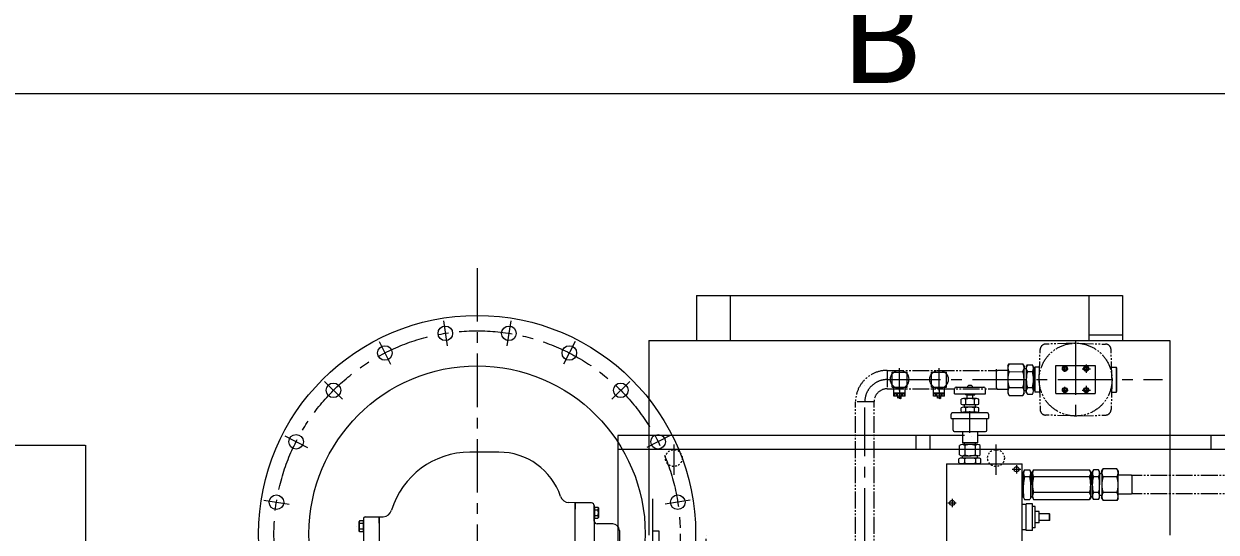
# Model space of a CAD drawing. Header units: inches. Extents: x 0 to 26418, y 0 to 20128.
# Drawn here: x 19975 to 22103, y 8558 to 9465 of the extents above; entities that cross this region are included whole.
import ezdxf

# ---------------------------------------------------------------- set-up
doc = ezdxf.new("R2010")
doc.units = ezdxf.units.IN
doc.header["$MEASUREMENT"] = 0
for name, pattern in [('CENTER', [50.8, 31.75, -6.35, 6.35, -6.35]), ('DASHDOT', [25.4, 12.7, -6.35, 0, -6.35]), ('EB_DASH', [6, 3, -3]), ('EB_DASHDOTDOT', [45, 30, -3, 3, -3, 3, -3])]:
    doc.linetypes.add(name, pattern=pattern)
doc.layers.get('Defpoints').update_dxf_attribs({"lineweight": 5})
for name, color, linetype, lineweight in [('CAXA1', 5, 'CENTER', 5), ('CAXA尺寸线层', 3, 'Continuous', 5), ('CAXA细实线层', 7, 'Continuous', 5), ('CAXA虚线层', 96, 'EB_DASH', 5), ('EB0_1', 7, 'Continuous', 5), ('细实线层', 7, 'Continuous', 5)]:
    doc.layers.add(name, color=color, linetype=linetype, lineweight=lineweight)
doc.styles.add('Roman', font='arial.ttf')
doc.styles.get("Standard").update_dxf_attribs({"font": 'arial.ttf'})
doc.dimstyles.new('ISO-25', dxfattribs={"dimscale": 30, "dimtxt": 1.5, "dimasz": 1.5, "dimexe": 2, "dimexo": 2, "dimtad": 1, "dimtih": 1, "dimtoh": 1, "dimdec": 1, "dimlfac": 0.03937, "dimdsep": 46, "dimtxsty": 'Standard', "dimcen": 2.5, "dimclrd": 7, "dimclre": 7, "dimclrt": 7, "dimadec": 0, "dimazin": 0, "dimtfac": 1, "dimtdec": 1, "dimtmove": 0, "dimatfit": 3, "dimfxl": 1, "dimlwd": 5, "dimlwe": 5, "dimarcsym": 0})

# ---------------------------------------------------------------- blocks, each defined once
blk = doc.blocks.new('*D49')
at = {"color": 7, "linetype": 'Continuous', "lineweight": 5, "transparency": 16777216}
for p, q in [((24492.4, 10474.1), (24492.4, 9281.2)), ((18522.4, 10321.1), (18522.4, 9281.2)), ((18567.4, 9341.2), (24447.4, 9341.2))]:
    blk.add_line(p, q, dxfattribs=at)
at = {"color": 7, "transparency": 16777216}
for points in [[(18567.4, 9348.7), (18567.4, 9333.7), (18522.4, 9341.2)], [(24447.4, 9348.7), (24447.4, 9333.7), (24492.4, 9341.2)]]:
    blk.add_solid(points, dxfattribs=at)
at = {"layer": 'Defpoints', "color": 0, "transparency": 16777216}
for p in [(24492.4, 10534.1), (18522.4, 10381.1), (24492.4, 9341.2)]:
    blk.add_point(p, dxfattribs=at)
at = {"color": 7, "lineweight": 5, "transparency": 16777216, "insert": (21507.4, 9442.4), "char_height": 165, "attachment_point": 5, "style": 'Roman'}
blk.add_mtext('{\\fCalibri|b0|i0|c0|p34;\\C0;B}', dxfattribs=at)

msp = doc.modelspace()

# ---------------------------------------------------------------- linework, layer by layer
at = {"color": 7, "lineweight": 5}
for p, q in [((21175.88, 8980.53), (21935.88, 8980.53)), ((21175.88, 8980.53), (21175.88, 8900.53)), ((21175.88, 8980.53), (21175.88, 8900.53)), ((21175.88, 8980.53), (21235.88, 8980.53)), ((21235.88, 8980.53), (21235.88, 8900.53)), ((21875.88, 8980.53), (21875.88, 8900.53)), ((21935.88, 8980.53), (21935.88, 8900.53)), ((21090.88, 8900.53), (21090.88, 8552.93)), ((21090.88, 8900.53), (22020.88, 8900.53)), ((21875.88, 8910.53), (21935.88, 8910.53)), ((22020.88, 8900.53), (22020.88, 8552.93)), ((18572.36, 8713.53), (20082.36, 8713.53)), ((20082.16, 8713.53), (20085.16, 8713.53)), ((20085.35, 8713.53), (20085.35, 8410.55)), ((20988.35, 8610.53), (20959.35, 8610.53)), ((20959.35, 8610.53), (20959.35, 8599.03)), ((20959.35, 7610.53), (20959.35, 8610.53)), ((20993.35, 8578.03), (20993.35, 8605.53)), ((20993.35, 8605.53), (20993.35, 7615.53)), ((20993.35, 8601.26), (20993.95, 8601.26)), ((20993.35, 8601.26), (20993.35, 8584.79)), ((20993.95, 8602.95), (21000.09, 8602.95)), ((20993.95, 8602.95), (20993.95, 8583.1)), ((20993.95, 8597.99), (21000.09, 8597.99)), ((21000.09, 8602.95), (21000.85, 8601.62)), ((21000.85, 8601.62), (21000.85, 8584.43)), ((20574.62, 8578.45), (20573.85, 8577.12)), ((20573.85, 8559.93), (20573.85, 8577.12)), ((20581.35, 8578.45), (20574.62, 8578.45)), ((20581.35, 8582.53), (20581.36, 7643.53)), ((20581.35, 8558.6), (20581.35, 8578.45)), ((20584.35, 8585.53), (20609.35, 8585.53)), ((20609.35, 8585.53), (20617, 8585.86)), ((20609.35, 8574.53), (20609.35, 8585.53)), ((20609.35, 8585.53), (20609.35, 7635.53)), ((20993.35, 8584.79), (20993.95, 8584.79)), ((20993.95, 8588.06), (21000.09, 8588.06)), ((20993.95, 8583.1), (21000.09, 8583.1)), ((21000.09, 8583.1), (21000.85, 8584.43)), ((20568.85, 8568.53), (20568.85, 8568.53)), ((20574.62, 8558.6), (20573.85, 8559.93)), ((20581.35, 8573.49), (20574.62, 8573.49)), ((20581.35, 8563.56), (20574.62, 8563.56)), ((20581.35, 8558.6), (20574.62, 8558.6)), ((20581.35, 8568.53), (20581.35, 8568.53)), ((20581.35, 8568.53), (20581.35, 8568.53)), ((20581.35, 8568.53), (20581.35, 8568.53)), ((20581.35, 8568.53), (20581.35, 8568.53)), ((20581.35, 8568.53), (20581.35, 8568.53)), ((20581.35, 8568.53), (20581.35, 8568.53)), ((21026.35, 8573.03), (20998.35, 8573.03)), ((21038.35, 8561.03), (21038.35, 8518.03))]:
    msp.add_line(p, q, dxfattribs=at)
at = {"color": 7, "linetype": 'Continuous', "lineweight": 5}
for p, q in [((21731.5, 8855.07), (21731.48, 8830.52)), ((21731.5, 8855.07), (21731.49, 8847.57)), ((21731.5, 8855.07), (21733.69, 8858.86)), ((21731.5, 8855.07), (21733.69, 8858.86)), ((21733.69, 8858.86), (21758.31, 8858.84)), ((21733.69, 8858.86), (21758.31, 8858.84)), ((21760.5, 8855.05), (21758.31, 8858.84)), ((21760.5, 8855.05), (21758.31, 8858.84)), ((21760.5, 8855.05), (21760.5, 8850.04)), ((21760.5, 8855.05), (21760.5, 8850.04)), ((21764.5, 8853.54), (21766.41, 8856.84)), ((21764.5, 8853.54), (21766.41, 8856.84)), ((21764.5, 8853.54), (21764.5, 8850.04)), ((21764.5, 8853.54), (21764.5, 8850.04)), ((21766.41, 8856.84), (21775.6, 8856.83)), ((21766.41, 8856.84), (21775.6, 8856.83)), ((21777.5, 8853.53), (21775.6, 8856.83)), ((21777.5, 8853.53), (21775.6, 8856.83)), ((21777.5, 8853.53), (21777.48, 8830.53)), ((21777.5, 8853.53), (21777.49, 8847.03)), ((21779.43, 8852.95), (21779.43, 8807.95)), ((21788.12, 8852.95), (21779.43, 8852.95)), ((21779.43, 8852.95), (21779.43, 8807.95)), ((21788.12, 8852.95), (21779.43, 8852.95)), ((21817.43, 8805.83), (21817.43, 8855.83)), ((21817.43, 8855.83), (21887.43, 8855.83)), ((21887.43, 8855.83), (21887.43, 8805.83)), ((21916.73, 8852.95), (21925.43, 8852.95)), ((21925.43, 8807.95), (21925.43, 8852.95)), ((21524.84, 8844.03), (21551.84, 8844.03)), ((21524.84, 8817.03), (21524.84, 8844.03)), ((21551.84, 8817.03), (21551.84, 8844.03)), ((21595.2, 8844.03), (21622.2, 8844.03)), ((21595.2, 8817.03), (21595.2, 8844.03)), ((21622.2, 8817.03), (21622.2, 8844.03)), ((21711.43, 8845.25), (21712.78, 8847.59)), ((21712.78, 8847.58), (21731.49, 8847.57)), ((21731.48, 8830.57), (21731.46, 8806.06)), ((21731.48, 8830.57), (21731.46, 8806.06)), ((21733.65, 8844.65), (21758.28, 8844.67)), ((21733.65, 8844.65), (21758.28, 8844.67)), ((21760.46, 8806.03), (21760.5, 8850.04)), ((21760.46, 8806.03), (21760.48, 8830.54)), ((21760.5, 8850.04), (21764.5, 8850.04)), ((21760.5, 8850.04), (21764.5, 8850.04)), ((21764.46, 8807.54), (21764.48, 8830.54)), ((21764.46, 8807.54), (21764.48, 8830.54)), ((21764.5, 8849.85), (21764.48, 8830.55)), ((21764.5, 8849.85), (21764.48, 8830.55)), ((21766.37, 8844.68), (21775.56, 8844.68)), ((21766.37, 8844.68), (21775.56, 8844.68)), ((21777.48, 8830.53), (21777.46, 8810.3)), ((21777.48, 8830.53), (21777.46, 8810.3)), ((21779.43, 8846.59), (21777.49, 8847.03)), ((21779.43, 8846.59), (21777.49, 8847.03)), ((21925.43, 8851.52), (21925.43, 8809.52)), ((21524.84, 8817.03), (21551.84, 8817.03)), ((21528.34, 8801.08), (21528.34, 8817.03)), ((21548.34, 8801.08), (21548.34, 8817.03)), ((21595.2, 8817.03), (21622.2, 8817.03)), ((21598.7, 8801.08), (21598.7, 8817.03)), ((21618.7, 8801.08), (21618.7, 8817.03)), ((21636.41, 8805.03), (21636.41, 8814.03)), ((21639.41, 8817.03), (21688.41, 8817.03)), ((21659.91, 8817.03), (21659.91, 8818.72)), ((21663.51, 8820.13), (21663.51, 8819.74)), ((21663.51, 8819.74), (21664.31, 8819.74)), ((21664.31, 8820.13), (21664.31, 8819.74)), ((21667.91, 8818.74), (21667.91, 8817.03)), ((21691.41, 8805.03), (21691.41, 8814.03)), ((21711.41, 8815.92), (21712.75, 8813.58)), ((21712.75, 8813.58), (21731.46, 8813.57)), ((21733.65, 8816.41), (21758.28, 8816.39)), ((21733.65, 8816.41), (21758.28, 8816.39)), ((21760.46, 8811.04), (21764.46, 8811.04)), ((21760.46, 8811.04), (21764.46, 8811.04)), ((21766.37, 8816.39), (21775.56, 8816.38)), ((21766.37, 8816.39), (21775.56, 8816.38)), ((21779.43, 8814.46), (21777.46, 8814.03)), ((21779.43, 8814.46), (21777.46, 8814.03)), ((21548.34, 8806.08), (21528.34, 8806.08)), ((21548.34, 8805.08), (21528.34, 8805.08)), ((21548.34, 8801.08), (21528.34, 8801.08)), ((21529.15, 8801.08), (21529.15, 8805.08)), ((21532.8, 8801.08), (21532.8, 8805.08)), ((21534.69, 8801.08), (21534.69, 8805.08)), ((21535.34, 8797.31), (21535.34, 8801.08)), ((21541.34, 8797.31), (21541.34, 8801.08)), ((21541.99, 8801.08), (21541.99, 8805.08)), ((21543.88, 8801.08), (21543.88, 8805.08)), ((21547.53, 8801.08), (21547.53, 8805.08)), ((21618.7, 8806.08), (21598.7, 8806.08)), ((21618.7, 8805.08), (21598.7, 8805.08)), ((21618.7, 8801.08), (21598.7, 8801.08)), ((21599.51, 8801.08), (21599.51, 8805.08)), ((21603.16, 8801.08), (21603.16, 8805.08)), ((21605.05, 8801.08), (21605.05, 8805.08)), ((21605.7, 8797.31), (21605.7, 8801.08)), ((21611.7, 8797.31), (21611.7, 8801.08)), ((21612.35, 8801.08), (21612.35, 8805.08)), ((21614.23, 8801.08), (21614.23, 8805.08)), ((21617.88, 8801.08), (21617.88, 8805.08)), ((21636.41, 8805.03), (21663.91, 8805.03)), ((21648.33, 8786.67), (21648.33, 8795.38)), ((21675.61, 8796.53), (21652.22, 8796.53)), ((21655.68, 8805.03), (21655.68, 8803.53)), ((21668.91, 8803.53), (21655.68, 8803.53)), ((21656.12, 8795.38), (21656.12, 8786.67)), ((21658.91, 8803.53), (21672.68, 8803.53)), ((21658.91, 8796.53), (21658.91, 8803.53)), ((21663.91, 8805.03), (21691.41, 8805.03)), ((21668.91, 8796.53), (21668.91, 8803.53)), ((21671.71, 8795.38), (21671.71, 8786.67)), ((21672.68, 8803.53), (21672.68, 8805.03)), ((21679.5, 8786.67), (21679.5, 8795.38)), ((21731.46, 8806.06), (21733.64, 8802.26)), ((21731.46, 8806.06), (21733.64, 8802.26)), ((21733.64, 8802.26), (21758.26, 8802.24)), ((21733.64, 8802.26), (21758.26, 8802.24)), ((21760.46, 8806.03), (21758.26, 8802.24)), ((21760.46, 8806.03), (21758.26, 8802.24)), ((21764.46, 8807.54), (21766.36, 8804.24)), ((21764.46, 8807.54), (21766.36, 8804.24)), ((21766.36, 8804.24), (21775.55, 8804.23)), ((21766.36, 8804.24), (21775.55, 8804.23)), ((21788.12, 8807.95), (21779.43, 8807.95)), ((21788.12, 8807.95), (21779.43, 8807.95)), ((21817.43, 8805.83), (21887.43, 8805.83)), ((21916.73, 8807.95), (21925.43, 8807.95)), ((21630.66, 8761.03), (21630.66, 8769.03)), ((21695.16, 8771.03), (21632.39, 8771.03)), ((21648.33, 8773.29), (21648.33, 8779.99)), ((21675.61, 8785.53), (21652.22, 8785.53)), ((21675.61, 8781.14), (21652.22, 8781.14)), ((21675.61, 8772.14), (21652.22, 8772.14)), ((21653.91, 8781.14), (21653.91, 8785.53)), ((21653.91, 8771.03), (21653.91, 8772.14)), ((21656.12, 8779.99), (21656.12, 8773.29)), ((21671.71, 8779.99), (21671.71, 8773.29)), ((21673.91, 8781.14), (21673.91, 8785.53)), ((21673.91, 8771.03), (21673.91, 8772.14)), ((21679.5, 8773.29), (21679.5, 8779.99)), ((21697.16, 8769.03), (21697.16, 8761.03)), ((21630.66, 8761.03), (21697.16, 8761.03)), ((21633.91, 8740.03), (21633.91, 8761.03)), ((21693.91, 8740.03), (21693.91, 8761.03)), ((21654.43, 8730.53), (21035.35, 8730.53)), ((21035.35, 8730.53), (21035.35, 7570.53)), ((21567.86, 8705.53), (21567.86, 8730.53)), ((21592.86, 8705.53), (21592.86, 8730.53)), ((21635.91, 8738.03), (21691.91, 8738.03)), ((21650.41, 8738.03), (21650.41, 8717.95)), ((21677.41, 8738.03), (21677.41, 8717.95)), ((23535.35, 8730.53), (21679.43, 8730.53)), ((22094.43, 8705.53), (22094.43, 8730.53)), ((23535.35, 8705.53), (21035.35, 8705.53)), ((21645.44, 8695.98), (21645.44, 8713.07)), ((21677.77, 8714.53), (21650.06, 8714.53)), ((21677.41, 8717.95), (21650.41, 8717.95)), ((21653.91, 8714.53), (21653.91, 8717.95)), ((21654.68, 8713.07), (21654.68, 8695.98)), ((21673.15, 8713.07), (21673.15, 8695.98)), ((21673.91, 8714.53), (21673.91, 8717.95)), ((21682.39, 8695.98), (21682.39, 8713.07)), ((21644.28, 8682.02), (21644.28, 8689.03)), ((21678.64, 8690.53), (21649.19, 8690.53)), ((21650.06, 8694.53), (21663.91, 8694.53)), ((21650.41, 8690.53), (21650.41, 8694.53)), ((21654.1, 8689.03), (21654.1, 8682.02)), ((21677.77, 8694.53), (21663.91, 8694.53)), ((21673.73, 8689.03), (21673.73, 8682.02)), ((21677.41, 8690.53), (21677.41, 8694.53)), ((21683.54, 8682.02), (21683.54, 8689.03)), ((21621.91, 8680.42), (21756.91, 8680.42)), ((21621.91, 8680.42), (21621.91, 8540.42)), ((21756.91, 8627.42), (21756.91, 8680.42)), ((21756.91, 8663.92), (21759.53, 8663.92)), ((21759.51, 8665.92), (21761.41, 8669.22)), ((21759.51, 8665.92), (21759.51, 8659.42)), ((21759.51, 8642.92), (21759.51, 8665.92)), ((21759.51, 8626.42), (21759.51, 8665.92)), ((21761.41, 8669.22), (21770.6, 8669.22)), ((21772.51, 8665.92), (21770.6, 8669.22)), ((21772.48, 8663.92), (21775.41, 8663.92)), ((21772.51, 8662.42), (21772.51, 8665.92)), ((21772.51, 8665.92), (21772.51, 8642.92)), ((21772.51, 8642.92), (21772.51, 8665.92)), ((21772.51, 8626.42), (21772.51, 8665.92)), ((21775.38, 8665.92), (21777.28, 8669.22)), ((21775.38, 8665.92), (21775.38, 8659.42)), ((21775.38, 8642.92), (21775.38, 8665.92)), ((21775.38, 8627.5), (21775.38, 8665.92)), ((21777.28, 8669.22), (21877.5, 8669.22)), ((21879.41, 8665.92), (21877.5, 8669.22)), ((21879.41, 8665.92), (21879.41, 8642.92)), ((21879.41, 8662.42), (21879.41, 8665.92)), ((21879.41, 8626.42), (21879.41, 8665.92)), ((21879.41, 8663.92), (21882.33, 8663.92)), ((21879.41, 8642.92), (21879.41, 8663.92)), ((21882.31, 8665.92), (21884.21, 8669.22)), ((21882.31, 8665.92), (21882.31, 8659.42)), ((21882.31, 8626.42), (21882.31, 8665.92)), ((21893.4, 8669.22), (21884.21, 8669.22)), ((21895.31, 8665.92), (21893.4, 8669.22)), ((21895.31, 8662.42), (21895.31, 8665.92)), ((21895.31, 8665.92), (21895.31, 8642.92)), ((21895.31, 8623.42), (21895.31, 8665.92)), ((21899.31, 8662.42), (21895.31, 8662.42)), ((21899.31, 8667.43), (21901.49, 8671.22)), ((21899.31, 8662.42), (21899.31, 8667.43)), ((21899.31, 8667.43), (21899.31, 8623.42)), ((21926.12, 8671.22), (21901.49, 8671.22)), ((21928.31, 8667.43), (21926.12, 8671.22)), ((21928.31, 8667.43), (21928.31, 8659.92)), ((21928.31, 8642.92), (21928.31, 8667.43)), ((21770.6, 8657.07), (21761.41, 8657.07)), ((21877.5, 8657.07), (21777.28, 8657.07)), ((21893.4, 8657.07), (21884.21, 8657.07)), ((21926.12, 8657.07), (21901.49, 8657.07)), ((21951.96, 8659.92), (21928.31, 8659.92)), ((21928.31, 8618.41), (21928.31, 8642.92)), ((21953.31, 8657.59), (21951.96, 8659.92)), ((21953.31, 8628.26), (21953.31, 8657.59)), ((21756.91, 8540.42), (21756.91, 8627.42)), ((21756.91, 8621.92), (21759.51, 8621.92)), ((21759.51, 8619.92), (21759.51, 8626.42)), ((21759.51, 8626.42), (21759.51, 8619.92)), ((21759.51, 8619.92), (21761.37, 8616.62)), ((21772.51, 8619.92), (21770.6, 8616.62)), ((21772.51, 8619.92), (21772.51, 8626.42)), ((21772.51, 8619.92), (21772.51, 8626.42)), ((21772.51, 8621.92), (21775.41, 8621.92)), ((21775.38, 8619.92), (21775.38, 8627.5)), ((21775.38, 8619.92), (21777.28, 8616.62)), ((21877.5, 8628.8), (21777.28, 8628.79)), ((21879.41, 8619.92), (21877.5, 8616.62)), ((21879.41, 8619.92), (21879.41, 8626.42)), ((21879.41, 8621.92), (21882.31, 8621.92)), ((21882.31, 8619.92), (21882.31, 8626.42)), ((21882.31, 8619.92), (21884.21, 8616.62)), ((21893.4, 8628.8), (21884.21, 8628.8)), ((21895.31, 8619.92), (21893.4, 8616.62)), ((21895.31, 8619.92), (21895.31, 8623.42)), ((21899.31, 8623.42), (21895.31, 8623.42)), ((21899.31, 8618.41), (21899.31, 8623.42)), ((21899.31, 8618.41), (21901.49, 8614.62)), ((21926.12, 8628.77), (21901.49, 8628.77)), ((21928.31, 8618.41), (21926.12, 8614.62)), ((21951.96, 8625.92), (21928.31, 8625.92)), ((21953.31, 8628.26), (21951.96, 8625.92)), ((21761.37, 8616.62), (21770.6, 8616.62)), ((21761.41, 8616.62), (21770.6, 8616.62)), ((21775.41, 8608.92), (21764.41, 8608.92)), ((21764.41, 8560.92), (21764.41, 8608.92)), ((21775.41, 8560.92), (21775.41, 8608.92)), ((21780.41, 8603.92), (21775.41, 8603.92)), ((21777.28, 8616.62), (21877.5, 8616.62)), ((21777.28, 8616.62), (21834.56, 8616.62)), ((21780.41, 8565.92), (21780.41, 8603.92)), ((21893.4, 8616.62), (21884.21, 8616.62)), ((21926.12, 8614.62), (21901.49, 8614.62)), ((21787.41, 8594.92), (21780.41, 8594.92)), ((21787.41, 8574.92), (21787.41, 8594.92)), ((21805.91, 8590.92), (21787.41, 8590.92)), ((21805.91, 8578.92), (21787.41, 8578.92)), ((21805.91, 8578.92), (21805.91, 8590.92)), ((21805.91, 8590.92), (21806.41, 8590.42)), ((21805.91, 8578.92), (21806.41, 8579.42)), ((21806.41, 8579.42), (21806.41, 8590.42)), ((21775.41, 8560.92), (21764.41, 8560.92)), ((21780.41, 8565.92), (21775.41, 8565.92)), ((21787.41, 8574.92), (21780.41, 8574.92))]:
    msp.add_line(p, q, dxfattribs=at)
at = {"color": 7, "linetype": 'DASHDOT', "lineweight": 5}
msp.add_line((21193.05, 8355.22), (21193.05, 8558.65), dxfattribs=at)
at = {"color": 7, "lineweight": 5}
for centre, radius in [((20784.35, 8555.03), 390), ((20727.65, 8913.06), 13), ((20841.06, 8913.06), 13), ((20619.78, 8878.02), 13), ((20948.93, 8878.02), 13), ((20784.35, 8555.03), 300), ((20528.03, 8811.35), 13), ((21040.68, 8811.35), 13), ((20461.36, 8719.6), 13), ((21107.34, 8719.6), 13), ((20426.32, 8611.73), 13), ((21142.39, 8611.73), 13)]:
    msp.add_circle(centre, radius, dxfattribs=at)
at = {"color": 7, "linetype": 'Continuous', "lineweight": 5}
for centre, radius in [((21833.43, 8849.83), 4.5), ((21833.43, 8849.83), 3.4), ((21871.43, 8849.83), 4.5), ((21871.43, 8849.83), 3.4), ((21538.34, 8830.86), 16.49), ((21608.7, 8830.86), 16.49), ((21833.43, 8811.83), 4.5), ((21833.43, 8811.83), 3.4), ((21871.43, 8811.83), 4.5), ((21871.43, 8811.83), 3.4), ((21746.91, 8670.42), 4.5), ((21631.91, 8610.42), 4.5)]:
    msp.add_circle(centre, radius, dxfattribs=at)
for centre, radius, start, end in [((21743.99, 8851.73), 12.53, 145.66719, 214.43568), ((21747.93, 8851.73), 12.53, 325.66719, 34.43568), ((21747.93, 8851.73), 12.53, 325.66719, 34.43568), ((21775.1, 8850.76), 10.64, 145.22625, 214.87662), ((21766.82, 8850.75), 10.64, 325.22625, 34.87662), ((21766.82, 8850.75), 10.64, 325.22625, 34.87662), ((21778.31, 8830.54), 46.83, 162.46348, 180.05143), ((21778.31, 8830.52), 46.83, 179.94857, 197.53652), ((21778.31, 8830.52), 46.83, 179.94857, 197.53652), ((21713.65, 8830.48), 46.83, 0.05143, 17.63939), ((21713.65, 8830.48), 46.83, 0.05143, 17.63939), ((21713.65, 8830.58), 46.83, 342.36061, 359.94857), ((21713.65, 8830.58), 46.83, 342.36061, 359.94857), ((21817.98, 8830.57), 53.5, 164.71426, 180.05143), ((21817.98, 8830.49), 53.5, 179.94857, 195.28574), ((21817.98, 8830.49), 53.5, 179.94857, 195.28574), ((21723.98, 8830.49), 53.5, 0.05143, 15.38861), ((21723.98, 8830.49), 53.5, 0.05143, 15.38861), ((21723.98, 8830.57), 53.5, 344.61139, 359.94857), ((21723.98, 8830.57), 53.5, 344.61139, 359.94857), ((21639.41, 8814.03), 3, 90, 180), ((21663.91, 8813.74), 6.39, 93.58332, 128.7523), ((21663.91, 8813.74), 6.4, 51.2477, 86.41668), ((21688.41, 8814.03), 3, 0, 90), ((21743.99, 8809.33), 12.53, 145.56432, 214.33281), ((21743.99, 8809.33), 12.53, 145.56432, 214.33281), ((21747.93, 8809.33), 12.53, 325.56432, 34.33281), ((21747.93, 8809.33), 12.53, 325.56432, 34.33281), ((21775.1, 8810.3), 10.64, 145.12338, 214.77375), ((21775.1, 8810.3), 10.64, 145.12338, 214.77375), ((21766.82, 8810.31), 10.64, 325.12338, 34.77375), ((21766.82, 8810.31), 10.64, 325.12338, 34.77375), ((21652.22, 8789.34), 7.18, 57.13277, 122.86723), ((21663.91, 8769.53), 27, 73.22135, 106.77865), ((21675.61, 8789.34), 7.18, 57.13277, 122.86723), ((21632.66, 8769.03), 2, 90, 180), ((21652.22, 8792.71), 7.18, 237.13277, 302.86723), ((21652.22, 8773.96), 7.18, 57.13277, 122.86723), ((21652.22, 8779.32), 7.18, 237.13277, 302.86723), ((21663.91, 8812.53), 27, 253.22135, 286.77865), ((21663.91, 8754.14), 27, 73.22135, 106.77865), ((21663.91, 8799.14), 27, 253.22135, 286.77865), ((21675.61, 8792.71), 7.18, 237.13277, 302.86723), ((21675.61, 8773.96), 7.18, 57.13277, 122.86723), ((21675.61, 8779.32), 7.18, 237.13277, 302.86723), ((21695.16, 8769.03), 2, 0, 90), ((21635.91, 8740.03), 2, 180, 270), ((21691.91, 8740.03), 2, 270, 360), ((21650.06, 8706.48), 8.05, 54.96996, 125.03004), ((21663.91, 8684.53), 30, 90, 107.93393), ((21663.91, 8684.53), 30, 72.06607, 90), ((21677.77, 8706.48), 8.05, 54.96996, 125.03004), ((21649.19, 8681.72), 8.81, 56.1491, 123.8509), ((21649.19, 8689.34), 8.81, 236.1491, 303.8509), ((21650.06, 8702.57), 8.05, 234.96996, 305.03004), ((21663.91, 8657.53), 33, 72.69712, 107.30288), ((21663.91, 8713.53), 33, 252.69712, 287.30288), ((21663.91, 8724.53), 30, 252.06607, 270), ((21663.91, 8724.53), 30, 270, 287.93393), ((21677.77, 8702.57), 8.05, 234.96996, 305.03004), ((21678.64, 8681.72), 8.81, 56.1491, 123.8509), ((21678.64, 8689.34), 8.81, 236.1491, 303.8509), ((21770.14, 8663.15), 10.64, 145.17482, 214.82518), ((21761.87, 8663.15), 10.64, 325.17482, 34.82518), ((21786.02, 8663.15), 10.64, 145.17482, 214.82518), ((21868.77, 8663.15), 10.64, 325.17482, 34.82518), ((21892.94, 8663.15), 10.64, 145.17482, 214.82518), ((21884.67, 8663.15), 10.64, 325.17482, 34.82518), ((21911.83, 8664.15), 12.53, 145.61575, 214.38425), ((21915.78, 8664.15), 12.53, 325.61575, 34.38425), ((21813, 8642.92), 53.5, 164.66283, 180), ((21719.01, 8642.92), 53.5, 0, 15.33717), ((21828.88, 8642.92), 53.5, 164.66283, 180), ((21828.88, 8642.94), 53.5, 180.00649, 195.34366), ((21825.91, 8642.92), 53.5, 0, 15.33717), ((21825.91, 8642.94), 53.5, 344.66931, 0.00649), ((21935.8, 8642.92), 53.5, 164.66283, 180), ((21935.8, 8642.95), 53.5, 180.00649, 195.34366), ((21841.81, 8642.92), 53.5, 0, 15.33717), ((21841.81, 8642.94), 53.5, 344.66931, 0.00649), ((21946.13, 8642.92), 46.83, 162.41205, 180), ((21946.13, 8642.92), 46.83, 180, 197.58795), ((21881.48, 8642.92), 46.83, 0, 17.58795), ((21881.48, 8642.92), 46.83, 342.41205, 0), ((21786.02, 8622.71), 10.64, 145.1813, 214.83167), ((21868.77, 8622.72), 10.64, 325.1813, 34.83167), ((21892.95, 8622.72), 10.64, 145.1813, 214.83167), ((21884.67, 8622.72), 10.64, 325.1813, 34.83167), ((21911.83, 8621.69), 12.53, 145.61575, 214.38425), ((21915.78, 8621.69), 12.53, 325.61575, 34.38425)]:
    msp.add_arc(centre, radius, start, end, dxfattribs=at)
at = {"color": 7, "lineweight": 5}
for centre, radius, start, end in [((20988.35, 8605.53), 5, 0, 90), ((20999.27, 8612.61), 11, 237.44934, 241.44818), ((20996.46, 8600.47), 4.39, 325.61576, 25.61582), ((20984.43, 8593.03), 16.42, 342.41205, 17.58795), ((20578.25, 8575.97), 4.39, 154.38418, 214.38424), ((20584.35, 8582.53), 3, 90, 180), ((20998.35, 8578.03), 5, 180, 270), ((20996.46, 8585.58), 4.39, 334.38418, 34.38424), ((20590.28, 8568.53), 16.42, 162.41205, 197.58795), ((20578.25, 8561.08), 4.39, 145.61576, 205.61582), ((21026.35, 8561.03), 12, 0, 90)]:
    msp.add_arc(centre, radius, start, end, dxfattribs=at)
at = {"layer": 'CAXA1', "linetype": 'CENTER', "lineweight": 5, "ltscale": 3}
for p, q in [((20784.35, 9029.22), (20784.35, 7466.47)), ((20724.1, 8935.47), (20731.2, 8890.65)), ((20844.61, 8935.47), (20837.51, 8890.65)), ((20609.48, 8898.23), (20630.08, 8857.8)), ((20959.23, 8898.23), (20938.63, 8857.8)), ((21852.43, 8899.49), (21852.43, 8757.12)), ((21852.43, 8898.52), (21852.43, 8762.52)), ((21833.43, 8844.33), (21833.43, 8855.33)), ((21871.43, 8857.33), (21871.43, 8842.33)), ((21516.19, 8830.53), (22007.52, 8830.53)), ((21538.34, 8811.1), (21538.34, 8850.91)), ((21538.34, 8811.1), (21538.34, 8850.91)), ((21538.34, 8811.1), (21538.34, 8850.91)), ((21538.34, 8810.95), (21538.34, 8850.77)), ((21538.34, 8816.08), (21538.34, 8849.08)), ((21608.7, 8810.95), (21608.7, 8850.77)), ((21711.41, 8816.08), (21711.41, 8849.08)), ((21827.93, 8849.83), (21838.93, 8849.83)), ((21863.93, 8849.83), (21878.93, 8849.83)), ((21865.93, 8849.83), (21876.93, 8849.83)), ((21877.42, 8841.81), (21877.52, 8841.81)), ((20511.99, 8827.4), (20544.07, 8795.31)), ((21056.72, 8827.4), (21024.64, 8795.31)), ((21476.19, 8820.53), (21476.29, 8820.53)), ((21476.19, 8820.43), (21476.19, 8820.53)), ((21538.34, 8816.08), (21538.34, 8796.08)), ((21608.7, 8816.08), (21608.7, 8796.08)), ((21827.93, 8811.83), (21838.93, 8811.83)), ((21833.43, 8806.33), (21833.43, 8817.33)), ((21863.93, 8811.83), (21878.93, 8811.83)), ((21865.93, 8811.83), (21876.93, 8811.83)), ((21871.43, 8819.33), (21871.43, 8804.33)), ((21476.19, 8389.05), (21476.19, 8780.53)), ((21663.91, 8735.39), (21663.91, 8774.24)), ((20441.15, 8729.9), (20481.58, 8709.3)), ((21127.56, 8729.9), (21087.13, 8709.3)), ((21667.41, 8729.04), (21667.41, 8728.94)), ((21135.35, 8714.63), (21135.35, 8660.41)), ((21710.35, 8714.63), (21710.35, 8660.41)), ((21739.41, 8670.42), (21754.41, 8670.42)), ((21746.91, 8677.92), (21746.91, 8662.92)), ((21631.91, 8617.92), (21631.91, 8602.92)), ((20403.91, 8615.28), (20448.73, 8608.18)), ((21164.8, 8615.28), (21119.98, 8608.18)), ((21624.41, 8610.42), (21639.41, 8610.42))]:
    msp.add_line(p, q, dxfattribs=at)
msp.add_circle((20784.35, 8555.03), 362.5, dxfattribs=at)
msp.add_arc((21516.19, 8790.53), 40, 90, 180, dxfattribs=at)
at = {"layer": 'CAXA尺寸线层', "color": 7, "linetype": 'Continuous', "lineweight": 5}
for p, q in [((21548.34, 8801.08), (21543.35, 8801.08)), ((21618.7, 8801.08), (21613.71, 8801.08))]:
    msp.add_line(p, q, dxfattribs=at)
at = {"layer": 'CAXA细实线层', "color": 7, "linetype": 'EB_DASHDOTDOT', "lineweight": 5}
for p, q in [((21850.33, 8895.48), (21798.8, 8893.82)), ((21854.52, 8895.48), (21906.06, 8893.82)), ((21787.46, 8832.61), (21789.12, 8884.15)), ((21917.39, 8832.61), (21915.73, 8884.15)), ((21516.2, 8846.71), (21516.17, 8814.01)), ((21516.19, 8847.03), (21711.41, 8847.03)), ((21516.17, 8814.03), (21711.41, 8814.03)), ((21787.46, 8828.42), (21789.12, 8776.89)), ((21917.39, 8828.42), (21915.73, 8776.89)), ((21492.69, 8790.53), (21459.69, 8790.53)), ((21459.69, 8420.53), (21459.69, 8790.53)), ((21492.69, 8420.53), (21492.69, 8790.53)), ((21850.33, 8765.55), (21798.8, 8767.21)), ((21854.52, 8765.55), (21906.06, 8767.21)), ((23591.12, 8659.53), (21952.18, 8659.53)), ((23591.12, 8626.53), (21952.31, 8626.53))]:
    msp.add_line(p, q, dxfattribs=at)
at = {"layer": 'CAXA细实线层', "color": 7, "linetype": 'Continuous', "lineweight": 5}
for p, q in [((21655.31, 8771.03), (21655.31, 8772.14)), ((21672.51, 8771.03), (21672.51, 8772.14)), ((21764.41, 8607.42), (21756.91, 8607.42)), ((21764.41, 8562.42), (21756.91, 8562.42))]:
    msp.add_line(p, q, dxfattribs=at)
at = {"layer": 'CAXA细实线层', "color": 7, "linetype": 'EB_DASHDOTDOT', "lineweight": 5}
msp.add_circle((21852.43, 8830.52), 65, dxfattribs=at)
for centre, radius, start, end in [((21799.24, 8883.83), 10, 91.7462, 178.04806), ((21905.73, 8883.82), 10, 1.84907, 88.15093), ((21516.19, 8790.53), 56.5, 90, 180), ((21516.19, 8790.53), 23.5, 90, 180), ((21799.12, 8777.21), 10, 181.84907, 268.15093), ((21905.73, 8777.21), 10, 271.84907, 358.15093)]:
    msp.add_arc(centre, radius, start, end, dxfattribs=at)
at = {"layer": 'CAXA细实线层', "color": 7, "linetype": 'Continuous', "lineweight": 5}
for points in [[(21541.34, 8797.31), (21540.98, 8796.83), (21539.78, 8795.8), (21538.34, 8797.31), (21536.9, 8798.82), (21535.7, 8797.79), (21535.34, 8797.31)], [(21611.7, 8797.31), (21611.34, 8796.83), (21610.14, 8795.8), (21608.7, 8797.31), (21607.26, 8798.82), (21606.06, 8797.79), (21605.7, 8797.31)]]:
    msp.add_open_spline(points, degree=3, dxfattribs=at)
at = {"layer": 'CAXA虚线层', "color": 7, "linetype": 'EB_DASH', "lineweight": 5}
for centre in [(21135.35, 8690.53), (21710.35, 8690.53)]:
    msp.add_circle(centre, 15, dxfattribs=at)
at = {"layer": 'EB0_1', "color": 7, "linetype": 'Continuous', "lineweight": 5}
for p, q in [((20823.35, 8701.03), (20771.35, 8701.03)), ((20959.35, 8610.53), (20947.8, 8611.03))]:
    msp.add_line(p, q, dxfattribs=at)
for centre, radius, start, end in [((20771.35, 8555.03), 146, 89.99999, 163.20239), ((20823.35, 8585.03), 116, 18.5481, 90.00013), ((20948.5, 8627.02), 16, 198.5481, 267.5)]:
    msp.add_arc(centre, radius, start, end, dxfattribs=at)
at = {"layer": 'EB0_1', "color": 7, "lineweight": 5}
msp.add_arc((20616.26, 8601.84), 16, 272.64334, 343.20239, dxfattribs=at)
at = {"layer": '细实线层', "color": 7, "lineweight": 5}
for p, q in [((21097.35, 8617.53), (21097.35, 8453.03)), ((21109.35, 8559.96), (21097.35, 8559.96)), ((21109.35, 8531.53), (21109.35, 8559.96))]:
    msp.add_line(p, q, dxfattribs=at)

# ---------------------------------------------------------------- dimensions: what is measured, and where the dimension line sits
at = {"color": 7, "lineweight": 5}
dim = msp.add_linear_dim(base=(24492.35, 9341.18), p1=(18522.36, 10381.14), p2=(24492.35, 10534.14), text='{\\fCalibri|b0|i0|c0|p34;\\C0;B}', dimstyle='ISO-25', override={"dimtxt": 5.5, "dimpost": '\\X', "dimtxsty": 'Roman', "dimtmove": 1}, dxfattribs=at)
dim.commit()
dim.dimension.update_dxf_attribs({"geometry": '*D49', "text_midpoint": (21507.35, 9341.18), "dimtype": 160})

doc.saveas('drawing.dxf')
